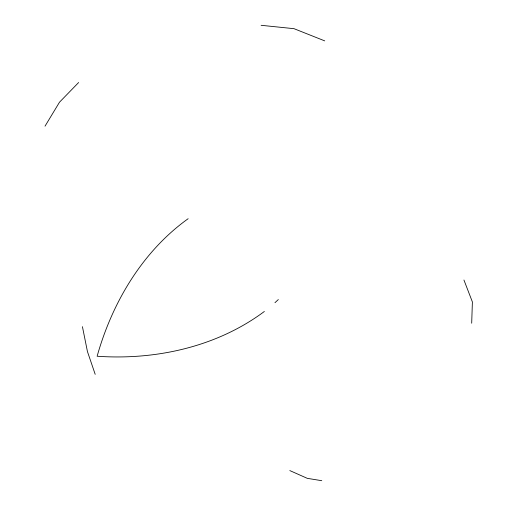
<?xml version="1.0" encoding="UTF-8"?>
<svg xmlns="http://www.w3.org/2000/svg" width="506" height="506" viewBox="0 0 506 506"><rect width="100%" height="100%" fill="white"/><g stroke="black" fill="none" stroke-linecap="round" stroke-linejoin="round"><path stroke-width="0.76" d="M471.693 323.214L472.389 301.943L463.939 280.02M45.021 126.165L59.493 102.212L78.632 82.522M278.332 299.558L274.96 302.689M264.366 311.462C216.764 346.933 155.696 360.31 97.127 356.243C112.206 302.626 142.369 251.52 188.15 218.706M261.115 25.3L294.011 28.678L324.725 40.878M321.784 480.7L307.287 478.341L289.805 470.574M95.198 374.332L87.449 351.594L82.427 326.674"/></g></svg>
